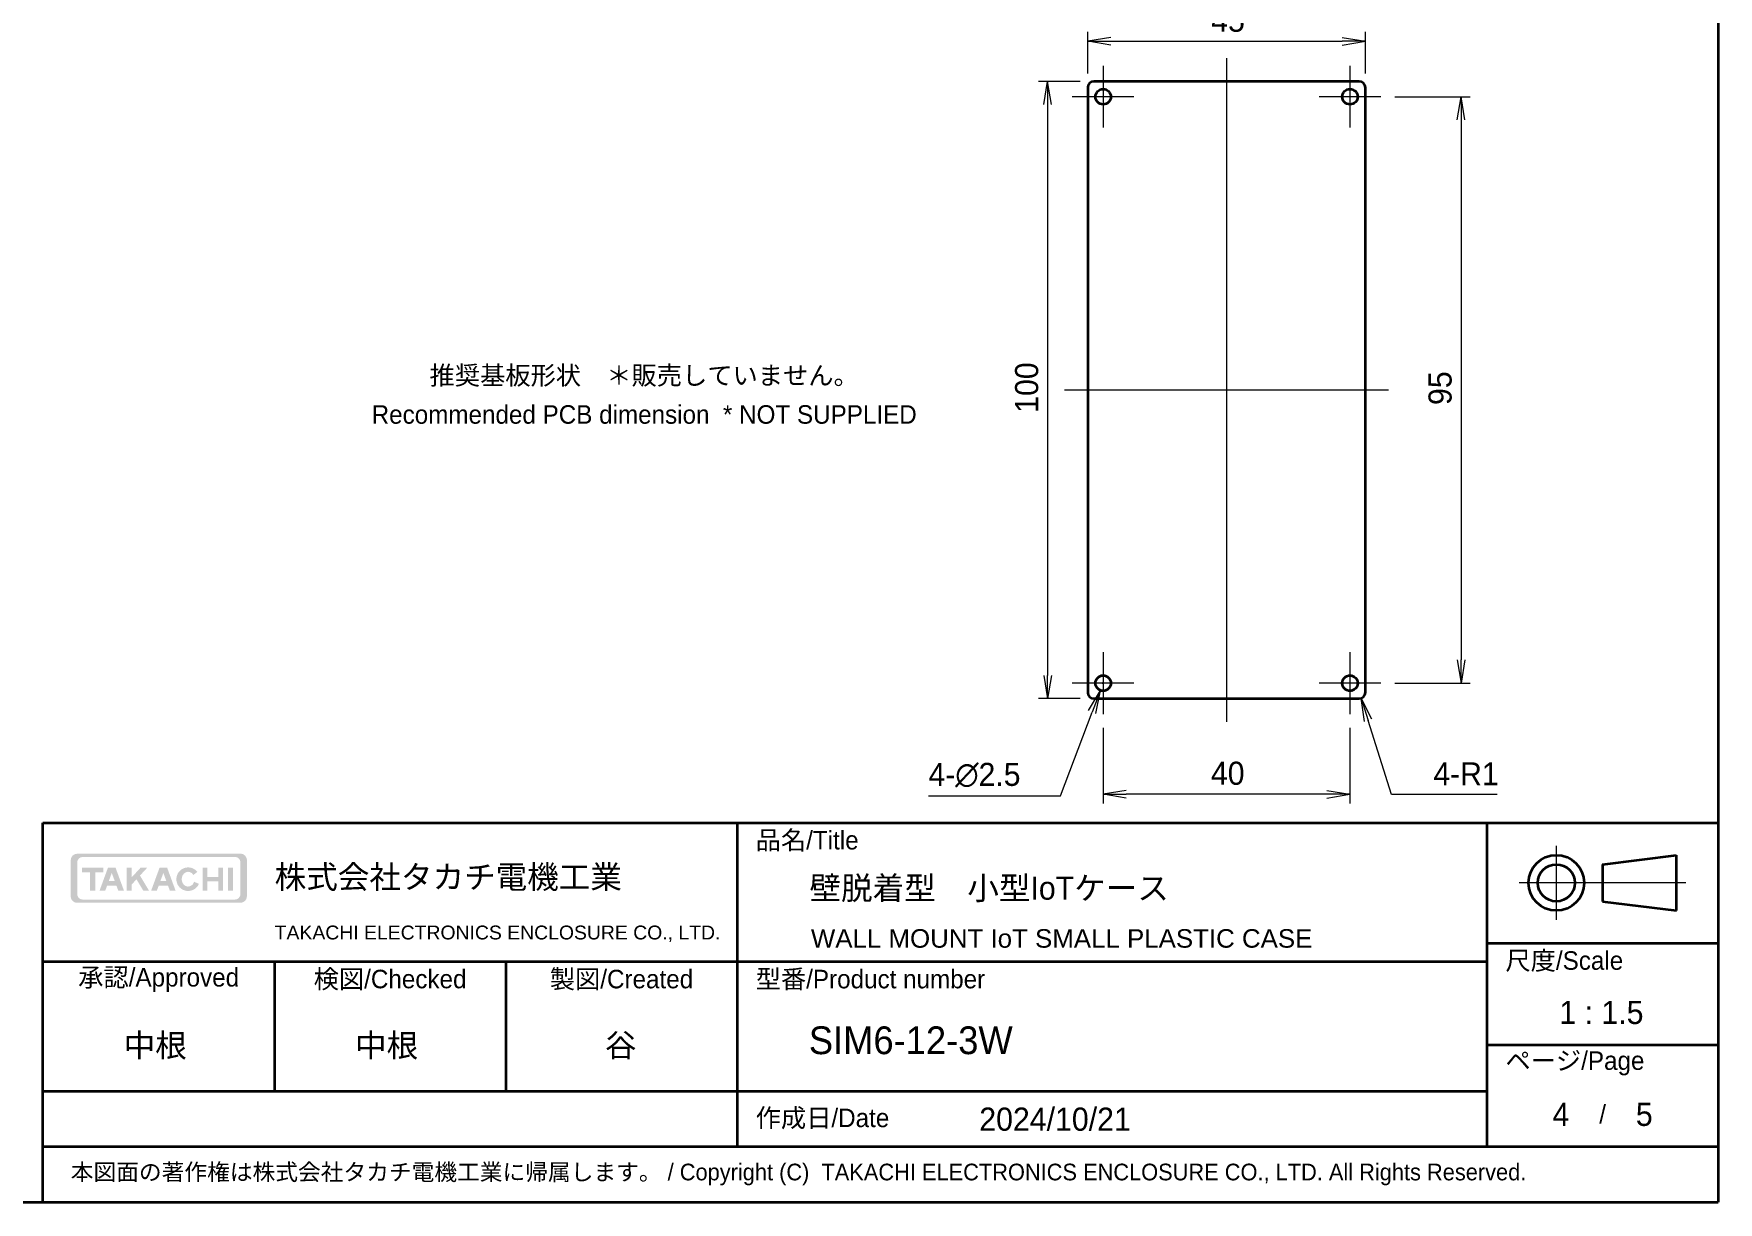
# Model space of a CAD drawing. Header units: millimetres. Extents: x 204 to 2721, y 201 to 622.
# Drawn here: x 2111.7 to 2384.7, y 200.7 to 390 of the extents above; entities that cross this region are included whole.
import ezdxf
from ezdxf.enums import TextEntityAlignment as Align

# ---------------------------------------------------------------- set-up
doc = ezdxf.new("R2010")
doc.units = ezdxf.units.MM
doc.header["$LTSCALE"] = 1.5
doc.layers.get('Defpoints').update_dxf_attribs({"lineweight": 25})
for name, color, linetype, lineweight in [('Border (ISO)', 7, 'Continuous', 35), ('Center Mark (ISO)', 131, 'Continuous', 18), ('Centerline (ISO)', 131, 'Continuous', 18), ('Dimension (ISO)', 7, 'Continuous', 18), ('Hatch (ISO)', 1, 'Continuous', 18), ('Symbol (ISO)', 7, 'Continuous', 18), ('Title (ISO)', 7, 'Continuous', 35), ('Visible (ISO)', 7, 'Continuous', 35)]:
    doc.layers.add(name, color=color, linetype=linetype, lineweight=lineweight)
doc.styles.add('Note Text (TK)', font='MS PGothic.ttf')
doc.styles.add('文字スタイル40', font='MS PGothic.ttf')
doc.styles.add('文字スタイル67', font='arial.ttf')
doc.dimstyles.new('Default - Method 1b (TK)', dxfattribs={"dimscale": 1.5, "dimtxt": 2.5, "dimasz": 2.5, "dimexe": 1, "dimexo": 1.499999999999999, "dimgap": 1, "dimtad": 1, "dimtoh": 1, "dimdsep": 46, "dimtxsty": 'Note Text (TK)', "dimblk": 'OPEN', "dimcen": 0.09, "dimdle": 5, "dimclrd": 100, "dimclre": 100, "dimclrt": 7, "dimadec": 1, "dimazin": 1, "dimtfac": 1, "dimtmove": 0, "dimatfit": 3, "dimldrblk": 'OPEN', "dimfxl": 1, "dimtolj": 1, "dimlwd": -1, "dimlwe": -1, "dimarcsym": 0})

# ---------------------------------------------------------------- blocks, each defined once
blk = doc.blocks.new('図面枠 tk図枠')
at = {"layer": 'Border (ISO)'}
for p in [(405.4999999999999, 289), (14.50000000000001, 8.000000000000007)]:
    blk.add_line(p, (405.4999999999999, 8.000000000000007), dxfattribs=at)
blk = doc.blocks.new('表題欄 tk表題欄')
at = {"layer": 'Hatch (ISO)'}
h = blk.add_hatch(color=256, dxfattribs=at)
edge = h.paths.add_edge_path(flags=0)
edge.add_arc((95.444849922821, 237.346881026017), 0.5958259999999996, 269.9999999999897, 360)
edge.add_line((96.040675922821, 237.3468810260171), (96.04067592282095, 240.7585970260168))
edge.add_arc((95.44484992282096, 240.7585970260169), 0.5958259999999996, 0, 90.0000000000068)
edge.add_line((95.44484992282091, 241.3544230260169), (79.00658192282103, 241.3544230260169))
edge.add_arc((79.00658192282103, 240.7585970260169), 0.5958259999999996, 90, 180)
edge.add_line((78.41075592282102, 240.7585970260168), (78.41075592282081, 237.3468810260171))
edge.add_arc((79.00658192282081, 237.3468810260168), 0.5958259999999996, 180, 270.0000000000205)
edge.add_line((79.00658192282103, 236.7510550260168), (95.44484992282091, 236.751055026017))
edge = h.paths.add_edge_path()
edge.add_line((77.70882392282107, 241.0034570260169), (77.70882392282107, 237.1020210260171))
edge.add_arc((78.41075592282097, 237.102021026017), 0.7019319999998935, 180, 270.000000000008)
edge.add_line((78.41075592282105, 236.4000890260172), (96.04067592282101, 236.4000890260172))
edge.add_arc((96.040675922821, 237.102021026017), 0.7019319999998921, 270, 360)
edge.add_line((96.7426079228209, 237.1020210260171), (96.74260792282098, 241.0034570260169))
edge.add_arc((96.04067592282107, 241.003457026017), 0.7019319999998921, 0, 90.00000000000873)
edge.add_line((96.04067592282095, 241.705389026017), (78.41075592282105, 241.7053890260169))
edge.add_arc((78.41075592282105, 241.0034570260169), 0.7019319999999984, 90.00000000000072, 180)
for points in [[(78.94128592282102, 240.1954190260171), (78.94128592282102, 239.7056990260171), (79.79013392282097, 239.7056990260171), (79.79013392282097, 237.7060090260171), (80.37779792282102, 237.7060090260171), (80.37779792282102, 239.7056990260171), (81.22664592282104, 239.7056990260171), (81.22664592282104, 240.1954190260171)], [(85.55355153134052, 237.7060090260171), (84.81294043548178, 238.9396854897348), (84.28739592282106, 238.3724785432585), (84.28739592282106, 237.7060090260171), (83.76502792282103, 237.7060090260171), (83.76502792282103, 240.1954190260171), (84.28739592282106, 240.1954190260171), (84.28739592282106, 239.1472136578642), (85.2586086041826, 240.1954190260171), (85.97643794456017, 240.1954190260171), (85.18872726044239, 239.3452627384302), (86.172817922821, 237.7060090260171)], [(91.96090243223207, 240.1954190260171), (91.96090243223207, 237.7060090260171), (92.4791894322321, 237.7060090260171), (92.4791894322321, 238.7058540260171), (93.63819343223211, 238.7058540260171), (93.63819343223211, 237.7060090260171), (94.15648043223207, 237.7060090260171), (94.15648043223207, 240.1954190260171), (93.63819343223211, 240.1954190260171), (93.63819343223211, 239.195574026017), (92.4791894322321, 239.195574026017), (92.4791894322321, 240.1954190260171)], [(94.71149643223212, 240.1954190260171), (94.71149643223212, 237.7060090260171), (95.2338644322322, 237.7060090260171), (95.2338644322322, 240.1954190260171)]]:
    blk.add_hatch(color=256, dxfattribs=at).paths.add_polyline_path(points)
h = blk.add_hatch(color=256, dxfattribs=at)
h.paths.add_polyline_path([(82.45967999495221, 238.7589070260171), (81.8218998506899, 238.7589070260171), (82.14078992282104, 239.627313026017)], flags=0)
h.paths.add_polyline_path([(82.64850318183746, 238.2447010260171), (81.63307666380464, 238.2447010260171), (81.43526189659153, 237.7060090260171), (80.81854592282102, 237.7060090260171), (81.73268992282102, 240.1954190260171), (82.54888992282102, 240.1954190260171), (83.46303392282098, 237.7060090260171), (82.84631794905052, 237.7060090260171)])
h = blk.add_hatch(color=256, dxfattribs=at)
h.paths.add_polyline_path([(87.39654585068993, 238.7589070260171), (88.03432599495216, 238.7589070260171), (87.71543592282107, 239.627313026017)], flags=0)
h.paths.add_polyline_path([(87.00990789659151, 237.7060090260171), (87.20772266380467, 238.2447010260171), (88.22314918183736, 238.2447010260171), (88.42096394905047, 237.7060090260171), (89.03767992282091, 237.7060090260171), (88.123535922821, 240.1954190260171), (87.30733592282104, 240.1954190260171), (86.39319192282105, 237.7060090260171)])
h = blk.add_hatch(color=256, dxfattribs=at)
edge = h.paths.add_edge_path()
edge.add_arc((90.39257192282079, 238.9507140260171), 1.273272000000011, 38.55054079078439, 336.5820184016556)
edge.add_line((91.56096443223191, 238.4446700260172), (91.04202846323602, 238.6694270587604))
edge.add_ellipse((90.392571922821, 238.9507140260171), major_axis=(0, -0.7998759999999119), ratio=0.8673469387756529, start_angle=128.5505407907963, end_angle=426.582018401653, ccw=False)
edge.add_line((90.96328818027123, 239.4055047731898), (91.38834540645578, 239.7442231660233))
at = {"layer": 'Title (ISO)'}
for p, q in [((74.70882392282105, 245.052739026017), (255.7088239228211, 245.052739026017)), ((74.70882392282105, 204.052739026017), (74.70882392282105, 245.052739026017)), ((149.7088239228211, 245.052739026017), (149.7088239228211, 210.052739026017)), ((230.7088239228211, 245.052739026017), (230.7088239228211, 210.052739026017)), ((255.7088239228211, 245.052739026017), (255.7088239228211, 204.052739026017)), ((243.2088239228211, 240.552739026017), (251.2088239228211, 241.552739026017)), ((243.2088239228211, 240.552739026017), (243.2088239228211, 236.552739026017)), ((251.2088239228211, 235.552739026017), (251.2088239228211, 241.552739026017)), ((243.2088239228211, 236.552739026017), (251.2088239228211, 235.552739026017)), ((230.7088239228211, 232.052739026017), (255.7088239228211, 232.052739026017)), ((74.70882392282105, 230.052739026017), (230.7088239228211, 230.0527390260171)), ((99.70882392282105, 230.052739026017), (99.70882392282108, 216.052739026017)), ((124.708823922821, 230.052739026017), (124.708823922821, 216.052739026017)), ((230.7088239228211, 221.052739026017), (255.7088239228211, 221.052739026017)), ((74.70882392282105, 216.052739026017), (230.7088239228211, 216.052739026017)), ((255.7088239228211, 210.052739026017), (74.70882392282105, 210.052739026017)), ((74.70882392282105, 204.052739026017), (255.7088239228211, 204.052739026017))]:
    blk.add_line(p, q, dxfattribs=at)
at = {"layer": 'Title (ISO)', "color": 4, "linetype": 'Continuous', "lineweight": 18}
for p, q in [((238.2088239228211, 242.5527390260171), (238.2088239228211, 234.552739026017)), ((252.2088239228211, 238.552739026017), (234.2088239228211, 238.552739026017))]:
    blk.add_line(p, q, dxfattribs=at)
at = {"layer": 'Title (ISO)'}
for radius in [3, 2]:
    blk.add_circle((238.2088239228211, 238.5527390260171), radius, dxfattribs=at)
at = {"layer": 'Title (ISO)', "color": 1, "char_height": 2.000000029802322, "line_spacing_factor": 1.5, "style": 'Note Text (TK)'}
for s, insert, attachment_point in [('\\fＭＳ Ｐゴシック|b0|i0;{\\H2.0000;品名/Title}', (151.708823922821, 243.052739026017), 4), ('\\fＭＳ Ｐゴシック|b0|i0;{\\H2.0000;尺度/Scale}', (232.7088239228211, 230.052739026017), 4), ('\\fＭＳ Ｐゴシック|b0|i0;{\\H2.0000;承認/Approved}', (87.20882392282105, 228.052739026017), 5), ('\\fＭＳ Ｐゴシック|b0|i0;{\\H2.0000;検図/Checked}', (112.208823922821, 228.0527390260171), 5), ('\\fＭＳ Ｐゴシック|b0|i0;{\\H2.0000;製図/Created}', (137.208823922821, 228.052739026017), 5), ('\\fＭＳ Ｐゴシック|b0|i0;{\\H2.0000;型番/Product number}', (151.708823922821, 228.052739026017), 4), ('\\fＭＳ Ｐゴシック|b0|i0;{\\H2.0000;ページ/Page}', (232.7088239228211, 219.052739026017), 4), ('\\fＭＳ Ｐゴシック|b0|i0;{\\H2.0000;作成日/Date}', (151.708823922821, 213.052739026017), 4)]:
    blk.add_mtext(s, dxfattribs=dict(at, insert=insert, attachment_point=attachment_point))
at = {"layer": 'Title (ISO)', "color": 7, "line_spacing_factor": 1.5, "style": 'Note Text (TK)'}
for s, insert, char_height, attachment_point in [('株式会社タカチ電機工業', (99.74260792282095, 239.052739026017), 2.5, 4), ('\\fArial|b0|i0;{\\H1.4986;TAKACHI ELECTRONICS ENCLOSURE CO., LTD.}', (99.74260792282095, 233.052739026017), 1.49859994649887, 4), ('\\fＭＳ Ｐゴシック|b0|i0;{\\H2.0000;/}', (243.2088239228211, 213.5527390260171), 2.000000029802322, 5), ('\\fMS PGothic|b0|i0;{\\H1.8000;本図面の著作権は株式会社タカチ電機工業に帰属します。 / Copyright (C)\xa0 TAKACHI ELECTRONICS ENCLOSURE CO., LTD. All Rights Reserved.}', (77.70882392282107, 207.052739026017), 1.800000071525573, 4)]:
    blk.add_mtext(s, dxfattribs=dict(at, insert=insert, char_height=char_height, attachment_point=attachment_point))
at = {"layer": 'Title (ISO)', "color": 7}
for tag, p, height, style in [('<品名>_001', (157.524164831912, 236.7388185714716), 2.5, 'Note Text (TK)'), ('<Title>_001', (157.6747175103073, 231.5520568828656), 2.000000029802322, '文字スタイル67'), ('<尺度>_001', (238.5355284682757, 223.3098412987443), 2.5, 'Note Text (TK)'), ('<承認>_001', (83.43041483191196, 219.7459208441989), 2.5, 'Note Text (TK)'), ('<検図>_001', (108.430414831912, 219.7459208441988), 2.5, 'Note Text (TK)'), ('<製図>_001', (135.4190511955483, 219.7601253896534), 2.5, 'Note Text (TK)'), ('<型番>_001', (157.4531420944794, 220.0527389664124), 3.000000119209289, '文字スタイル40'), ('<ページ_No.>_001', (237.7997330137302, 212.302739026017), 2.5, 'Note Text (TK)'), ('<総ページ数>_001', (246.7997330137301, 212.302739026017), 2.5, 'Note Text (TK)'), ('作成日_001', (175.8664943773665, 211.7814322078352), 2.5, 'Note Text (TK)')]:
    blk.add_attdef(tag, p, '', height=height, dxfattribs=dict(at, style=style))
at = {"layer": 'Title (ISO)', "color": 7, "style": 'Note Text (TK)'}
blk.add_attdef('<部品サイズ>', text='', height=2.5, dxfattribs=at).set_placement((112.208823922821, 213.052739026017), align=Align.MIDDLE_CENTER)
blk = doc.blocks.new('_Open')
at = {"color": 0, "linetype": 'ByBlock', "lineweight": -2}
for p, q in [((-1, 0.1666666666666666), (0, 0)), ((-1, -0.1666666666666666), (0, 0)), ((0, 0), (-1, 0))]:
    blk.add_line(p, q, dxfattribs=at)
blk = doc.blocks.new('*D163')
at = {"layer": 'Defpoints', "color": 0}
for p in [(2283.555633289394, 382.3063537820909), (2276.055633289393, 282.3063537820909), (2283.555633289394, 282.3063537820909)]:
    blk.add_point(p, dxfattribs=at)
at = {"layer": 'Dimension (ISO)', "color": 100}
for p, q in [((2281.305633289394, 382.3063537820909), (2274.555633289393, 382.3063537820909)), ((2276.055633289393, 378.5563537820909), (2276.055633289393, 286.0563537820909)), ((2281.305633289393, 282.3063537820909), (2274.555633289393, 282.3063537820909))]:
    blk.add_line(p, q, dxfattribs=at)
at = {"layer": 'Dimension (ISO)', "color": 100, "xscale": 3.75, "yscale": 3.75, "zscale": 3.75}
for p, rotation in [((2276.055633289393, 382.3063537820909), 90), ((2276.055633289393, 282.3063537820909), 270)]:
    blk.add_blockref('_Open', p, dxfattribs=dict(at, rotation=rotation))
at = {"layer": 'Dimension (ISO)', "color": 7, "insert": (2272.680633289393, 328.5989674184544), "char_height": 3.75, "attachment_point": 4, "rotation": 90, "style": 'Note Text (TK)'}
blk.add_mtext('\\A1;100', dxfattribs=at)
blk = doc.blocks.new('*D164')
at = {"layer": 'Defpoints', "color": 0}
for p in [(2285.055633289393, 279.8063537820908), (2325.055633289393, 279.8063537820908), (2285.055633289393, 266.8063537820908)]:
    blk.add_point(p, dxfattribs=at)
at = {"layer": 'Dimension (ISO)', "color": 100}
for p, q in [((2285.055633289393, 277.5563537820908), (2285.055633289393, 265.3063537820908)), ((2325.055633289393, 277.5563537820908), (2325.055633289393, 265.3063537820908)), ((2321.305633289393, 266.8063537820908), (2288.805633289392, 266.8063537820908))]:
    blk.add_line(p, q, dxfattribs=at)
at = {"layer": 'Dimension (ISO)', "color": 100, "xscale": 3.75, "yscale": 3.75, "zscale": 3.75, "rotation": 180}
blk.add_blockref('_Open', (2285.055633289393, 266.8063537820908), dxfattribs=at)
at = {"layer": 'Dimension (ISO)', "color": 100, "xscale": 3.75, "yscale": 3.75, "zscale": 3.75}
blk.add_blockref('_Open', (2325.055633289393, 266.8063537820908), dxfattribs=at)
at = {"layer": 'Dimension (ISO)', "color": 7, "insert": (2302.520121925756, 270.1813537820908), "char_height": 3.75, "attachment_point": 4, "style": 'Note Text (TK)'}
blk.add_mtext('\\A1;40', dxfattribs=at)
blk = doc.blocks.new('*D165')
at = {"layer": 'Defpoints', "color": 0}
for p in [(2285.49886818313, 285.975132131041), (2284.612398395656, 283.6375754331409)]:
    blk.add_point(p, dxfattribs=at)
at = {"layer": 'Dimension (ISO)', "color": 100}
for p, q in [((2284.920633289393, 284.8063537820909), (2285.190633289393, 284.8063537820909)), ((2285.055633289393, 284.6713537820908), (2285.055633289393, 284.9413537820911)), ((2278.127740987517, 266.5380029804824), (2283.282693714447, 280.1312403862906)), ((2256.754929357092, 266.5380029804825), (2278.127740987517, 266.5380029804824))]:
    blk.add_line(p, q, dxfattribs=at)
at = {"layer": 'Dimension (ISO)', "color": 100, "xscale": 3.75, "yscale": 3.75, "zscale": 3.75, "rotation": 69.23180923803169}
blk.add_blockref('_Open', (2284.612398395656, 283.6375754331409), dxfattribs=at)
at = {"layer": 'Dimension (ISO)', "color": 7, "insert": (2256.754929357092, 269.9035029804825), "char_height": 3.75, "attachment_point": 4, "style": 'Note Text (TK)'}
blk.add_mtext('\\A1;\\fMS PGothic|b0|i0;{\\H3.7310;4-∅2.5}', dxfattribs=at)
blk = doc.blocks.new('*D168')
at = {"layer": 'Defpoints', "color": 0}
for p in [(2330.055633289394, 379.8063537820909), (2330.055633289394, 284.8063537820909), (2343.055633289393, 284.8063537820909)]:
    blk.add_point(p, dxfattribs=at)
at = {"layer": 'Dimension (ISO)', "color": 100}
for p, q in [((2332.305633289394, 379.8063537820909), (2344.555633289393, 379.8063537820909)), ((2343.055633289393, 376.0563537820909), (2343.055633289393, 288.5563537820909)), ((2332.305633289394, 284.8063537820909), (2344.555633289393, 284.8063537820909))]:
    blk.add_line(p, q, dxfattribs=at)
at = {"layer": 'Dimension (ISO)', "color": 100, "xscale": 3.75, "yscale": 3.75, "zscale": 3.75}
for p, rotation in [((2343.055633289393, 379.8063537820909), 90), ((2343.055633289393, 284.8063537820909), 270)]:
    blk.add_blockref('_Open', p, dxfattribs=dict(at, rotation=rotation))
at = {"layer": 'Dimension (ISO)', "color": 7, "insert": (2339.680633289393, 329.8667231002726), "char_height": 3.75, "attachment_point": 4, "rotation": 90, "style": 'Note Text (TK)'}
blk.add_mtext('\\A1;95', dxfattribs=at)
blk = doc.blocks.new('*D169')
at = {"layer": 'Defpoints', "color": 0}
for p in [(2327.555633289393, 388.8063537820908), (2282.555633289392, 381.3063537820908), (2327.555633289393, 381.3063537820908)]:
    blk.add_point(p, dxfattribs=at)
at = {"layer": 'Dimension (ISO)', "color": 100}
for p, q in [((2282.555633289392, 383.5563537820908), (2282.555633289392, 390.3063537820908)), ((2286.305633289392, 388.8063537820908), (2323.805633289393, 388.8063537820908)), ((2327.555633289393, 383.5563537820908), (2327.555633289393, 390.3063537820908))]:
    blk.add_line(p, q, dxfattribs=at)
at = {"layer": 'Dimension (ISO)', "color": 100, "xscale": 3.75, "yscale": 3.75, "zscale": 3.75, "rotation": 180}
blk.add_blockref('_Open', (2282.555633289392, 388.8063537820908), dxfattribs=at)
at = {"layer": 'Dimension (ISO)', "color": 100, "xscale": 3.75, "yscale": 3.75, "zscale": 3.75}
blk.add_blockref('_Open', (2327.555633289393, 388.8063537820908), dxfattribs=at)
at = {"layer": 'Dimension (ISO)', "color": 7, "insert": (2302.56273556212, 392.1813537820908), "char_height": 3.75, "attachment_point": 4, "style": 'Note Text (TK)'}
blk.add_mtext('\\A1;45', dxfattribs=at)
blk = doc.blocks.new('*D143')
at = {"layer": 'Defpoints', "color": 0}
for p in [(2326.555633289393, 283.3063537820907), (2326.856884792806, 282.3528090627981)]:
    blk.add_point(p, dxfattribs=at)
at = {"layer": 'Dimension (ISO)', "color": 100}
for p, q in [((2331.785739852541, 266.7516131812289), (2327.986577930607, 278.7770163654501)), ((2348.898326461265, 266.7516131812288), (2331.785739852541, 266.7516131812289))]:
    blk.add_line(p, q, dxfattribs=at)
at = {"layer": 'Dimension (ISO)', "color": 100, "xscale": 3.75, "yscale": 3.75, "zscale": 3.75, "rotation": 107.5327868278319}
blk.add_blockref('_Open', (2326.856884792806, 282.3528090627981), dxfattribs=at)
at = {"layer": 'Dimension (ISO)', "color": 7, "insert": (2338.574479870356, 270.1171131812291), "char_height": 3.75, "attachment_point": 4, "style": 'Note Text (TK)'}
blk.add_mtext('\\A1;\\fMS PGothic|b0|i0;{\\H3.7310;4-R1}', dxfattribs=at)

msp = doc.modelspace()

# ---------------------------------------------------------------- linework, layer by layer
at = {"layer": 'Center Mark (ISO)', "linetype": 'Continuous'}
for p, q in [((2285.055633289393, 384.8063537820908), (2285.055633289393, 374.8063537820908)), ((2325.055633289393, 384.8063537820908), (2325.055633289393, 374.8063537820908)), ((2290.055633289393, 379.8063537820908), (2280.055633289393, 379.8063537820908)), ((2330.055633289393, 379.8063537820908), (2320.055633289393, 379.8063537820908)), ((2285.055633289393, 289.8063537820908), (2285.055633289393, 279.8063537820908)), ((2325.055633289393, 289.8063537820908), (2325.055633289393, 279.8063537820908)), ((2290.055633289393, 284.8063537820908), (2280.055633289393, 284.8063537820908)), ((2330.055633289393, 284.8063537820908), (2320.055633289393, 284.8063537820908))]:
    msp.add_line(p, q, dxfattribs=at)
at = {"layer": 'Centerline (ISO)', "linetype": 'Continuous'}
for p, q in [((2305.055633289393, 386.0563537820908), (2305.055633289393, 278.5563537820908)), ((2278.805633289393, 332.3063537820908), (2331.305633289393, 332.3063537820908))]:
    msp.add_line(p, q, dxfattribs=at)
at = {"layer": 'Visible (ISO)'}
for p, q in [((2326.555633289393, 382.3063537820908), (2283.555633289393, 382.3063537820908)), ((2282.555633289392, 381.3063537820908), (2282.555633289392, 283.3063537820908)), ((2327.555633289393, 283.3063537820908), (2327.555633289393, 381.3063537820908)), ((2283.555633289393, 282.3063537820908), (2326.555633289393, 282.3063537820908))]:
    msp.add_line(p, q, dxfattribs=at)
for centre in [(2285.055633289393, 379.8063537820908), (2325.055633289393, 379.8063537820908), (2285.055633289393, 284.8063537820908), (2325.055633289393, 284.8063537820908)]:
    msp.add_circle(centre, 1.25, dxfattribs=at)
for centre, start, end in [((2283.555633289393, 381.3063537820908), 90, 180), ((2326.555633289393, 381.3063537820908), 0, 90), ((2283.555633289393, 283.3063537820908), 180, 270), ((2326.555633289393, 283.3063537820908), 270, 0)]:
    msp.add_arc(centre, 0.9999999999999998, start, end, dxfattribs=at)

# ---------------------------------------------------------------- block references
at = {"xscale": 1.5, "yscale": 1.5, "zscale": 1.5}
msp.add_blockref('図面枠 tk図枠', (1776.497624212755, 188.6977135415282), dxfattribs=at)
ref = msp.add_blockref('表題欄 tk表題欄', (2001.184388328523, -105.3813949974973), dxfattribs=dict(xscale=1.5, yscale=1.5, zscale=1.5))
ref.add_attrib('<品名>_001', '壁脱着型\u3000小型IoTケース', (2237.470635576392, 249.72683285971), dxfattribs={"layer": 'Title (ISO)', "color": 7, "height": 3.75, "style": 'Note Text (TK)'})
ref.add_attrib('<型番>_001', 'SIM6-12-3W', (2237.364101470243, 224.6977134521212), dxfattribs={"layer": 'Title (ISO)', "color": 7, "height": 4.500000178813934, "style": '文字スタイル40'})
ref.add_attrib('<尺度>_001', '1 : 1.5', (2358.987681030937, 229.5833669506191), dxfattribs={"layer": 'Title (ISO)', "color": 7, "height": 3.75, "style": 'Note Text (TK)'})
ref.add_attrib('作成日_001', '2024/10/21', (2264.984129894573, 212.2907533142554), dxfattribs={"layer": 'Title (ISO)', "color": 7, "height": 3.75, "style": 'Note Text (TK)'})
ref.add_attrib('<検図>_001', '中根', (2163.830010576392, 224.2374862688009), dxfattribs={"layer": 'Title (ISO)', "color": 7, "height": 3.75, "style": 'Note Text (TK)'})
ref.add_attrib('<製図>_001', '谷', (2204.312965121846, 224.2587930869827), dxfattribs={"layer": 'Title (ISO)', "color": 7, "height": 3.75, "style": 'Note Text (TK)'})
ref.add_attrib('<承認>_001', '中根', (2126.330010576392, 224.2374862688009), dxfattribs={"layer": 'Title (ISO)', "color": 7, "height": 3.75, "style": 'Note Text (TK)'})
ref.add_attrib('<Title>_001', 'WALL MOUNT IoT SMALL PLASTIC CASE', (2237.696464593984, 241.946690326801), dxfattribs={"layer": 'Title (ISO)', "color": 7, "height": 3.000000044703483, "style": '文字スタイル67'})
ref.add_attrib('<ページ_No.>_001', '4', (2357.873334440028, 213.0727135415282), dxfattribs={"layer": 'Title (ISO)', "color": 7, "height": 3.75, "style": 'Note Text (TK)'})
ref.add_attrib('<総ページ数>_001', '5', (2371.383987849119, 213.0727135415282), dxfattribs={"layer": 'Title (ISO)', "color": 7, "height": 3.75, "style": 'Note Text (TK)'})

# ---------------------------------------------------------------- texts
at = {"layer": 'Symbol (ISO)', "color": 7, "insert": (2210.679275188024, 331.4771045854445), "char_height": 3.000000044703483, "width": 102.588064222136, "attachment_point": 5, "line_spacing_factor": 1.265217423439025, "style": 'Note Text (TK)'}
msp.add_mtext('\\fMS PGothic|b0|i0;{\\H3.0000;推奨基板形状\u3000＊販売していません。\\P}\\fMS PGothic|b0|i0;{\\H3.0000;Recommended PCB dimension  * NOT SUPPLIED}', dxfattribs=at)

# ---------------------------------------------------------------- dimensions: what is measured, and where the dimension line sits
at = {"layer": 'Dimension (ISO)', "color": 100}
for base, p1, p2, angle, picture, middle in [((2327.555633289393, 388.8063537820908), (2282.555633289392, 381.3063537820908), (2327.555633289393, 381.3063537820908), 180, '*D169', (2305.055633289393, 388.8063537820908)), ((2276.055633289393, 282.3063537820909), (2283.555633289393, 382.3063537820908), (2283.555633289393, 282.3063537820908), 90, '*D163', (2276.055633289393, 332.3063537820908)), ((2343.055633289393, 284.8063537820909), (2330.055633289393, 379.8063537820908), (2330.055633289393, 284.8063537820908), 90, '*D168', (2343.055633289393, 332.3063537820908)), ((2285.055633289393, 266.8063537820908), (2325.055633289393, 279.8063537820908), (2285.055633289393, 279.8063537820908), 180, '*D164', (2305.055633289393, 266.8063537820908))]:
    dim = msp.add_linear_dim(base=base, p1=p1, p2=p2, angle=angle, dimstyle='Default - Method 1b (TK)', override={"dimgap": 1, "dimtoh": 0, "dimdec": 1, "dimtol": 0, "dimlim": 0, "dimtp": 0, "dimtm": 0, "dimtdec": 1, "dimtofl": 0, "dimatfit": 1}, dxfattribs=at)
    dim.commit()
    dim.dimension.update_dxf_attribs({"geometry": picture, "text_midpoint": middle, "dimtype": 160})
dim = msp.add_diameter_dim_2p(p1=(2285.49886818313, 285.975132131041), p2=(2284.612398395656, 283.6375754331409), text='\\fMS PGothic|b0|i0;{\\H3.7310;4-<>}', dimstyle='Default - Method 1b (TK)', override={"dimgap": 1, "dimtih": 1, "dimdec": 1, "dimlfac": 0.9999999999999772, "dimtol": 0, "dimlim": 0, "dimtp": 0, "dimtm": 0, "dimtdec": 1, "dimtofl": 0}, dxfattribs=at)
dim.commit()
dim.dimension.update_dxf_attribs({"geometry": '*D165', "text_midpoint": (2263.856548675274, 266.5380029804825), "dimtype": 163})
dim = msp.add_radius_dim(center=(2326.555633289393, 283.3063537820907), mpoint=(2326.856884792806, 282.3528090627981), text='\\fMS PGothic|b0|i0;{\\H3.7310;4-<>}', dimstyle='Default - Method 1b (TK)', override={"dimgap": 1, "dimtih": 1, "dimdec": 1, "dimlfac": 1.000000000000042, "dimcen": 0, "dimtol": 0, "dimlim": 0, "dimtp": 0, "dimtm": 0, "dimtdec": 1, "dimtofl": 0}, dxfattribs=at)
dim.commit()
dim.dimension.update_dxf_attribs({"geometry": '*D143', "text_midpoint": (2343.73640316581, 266.7516131812291), "dimtype": 164})

doc.saveas('drawing.dxf')
